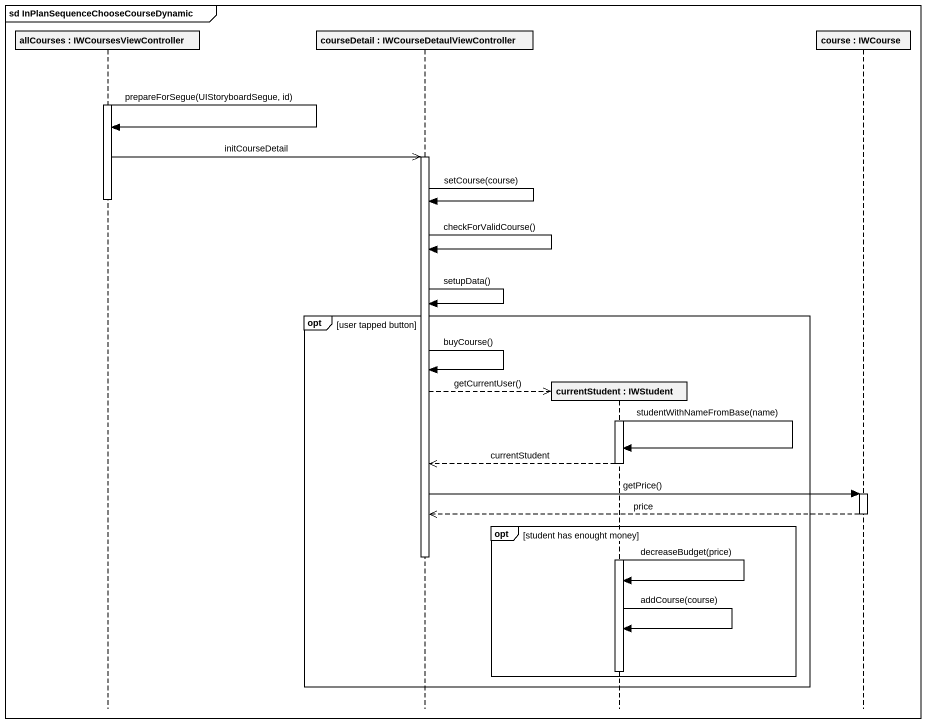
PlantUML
@startuml
mainframe sd InPlanSequenceChooseCourseDynamic
hide footbox
participant "allCourses : IWCoursesViewController" as allCourses
participant "courseDetail : IWCourseDetaulViewController" as courseDetail
participant "currentStudent : IWStudent" as currentStudent
participant "course : IWCourse" as course

activate allCourses
allCourses -> allCourses : prepareForSegue(UIStoryboardSegue, id)
allCourses ->> courseDetail : initCourseDetail
activate courseDetail
deactivate allCourses
courseDetail -> courseDetail : setCourse(course)
courseDetail -> courseDetail : checkForValidCourse()
courseDetail -> courseDetail : setupData()
opt user tapped button
  courseDetail -> courseDetail : buyCourse()
  courseDetail -->> currentStudent ** : getCurrentUser()
  activate currentStudent
  currentStudent -> currentStudent : studentWithNameFromBase(name)
  currentStudent -->> courseDetail : currentStudent
  deactivate currentStudent
  courseDetail -> course : getPrice()
  activate course
  course -->> courseDetail : price
  deactivate course
  opt student has enought money
    deactivate courseDetail
    activate currentStudent
    currentStudent -> currentStudent : decreaseBudget(price)
    currentStudent -> currentStudent : addCourse(course)
    deactivate currentStudent
  end
end
@enduml
